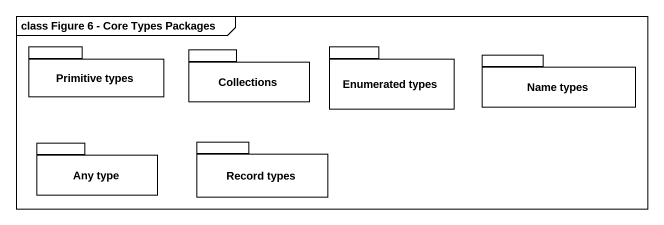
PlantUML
@startuml
mainframe class Figure 6 - Core Types Packages
package "Primitive types" as Primitive_types #FFFFFF {
}
package "Collections" as Collections_ #FFFFFF {
}
package "Enumerated types" as Enumerated_types #FFFFFF {
}
package "Name types" as Name_types #FFFFFF {
}
package "Any type" as Any_type #FFFFFF {
}
package "Record types" as Record_types {
}
@enduml
